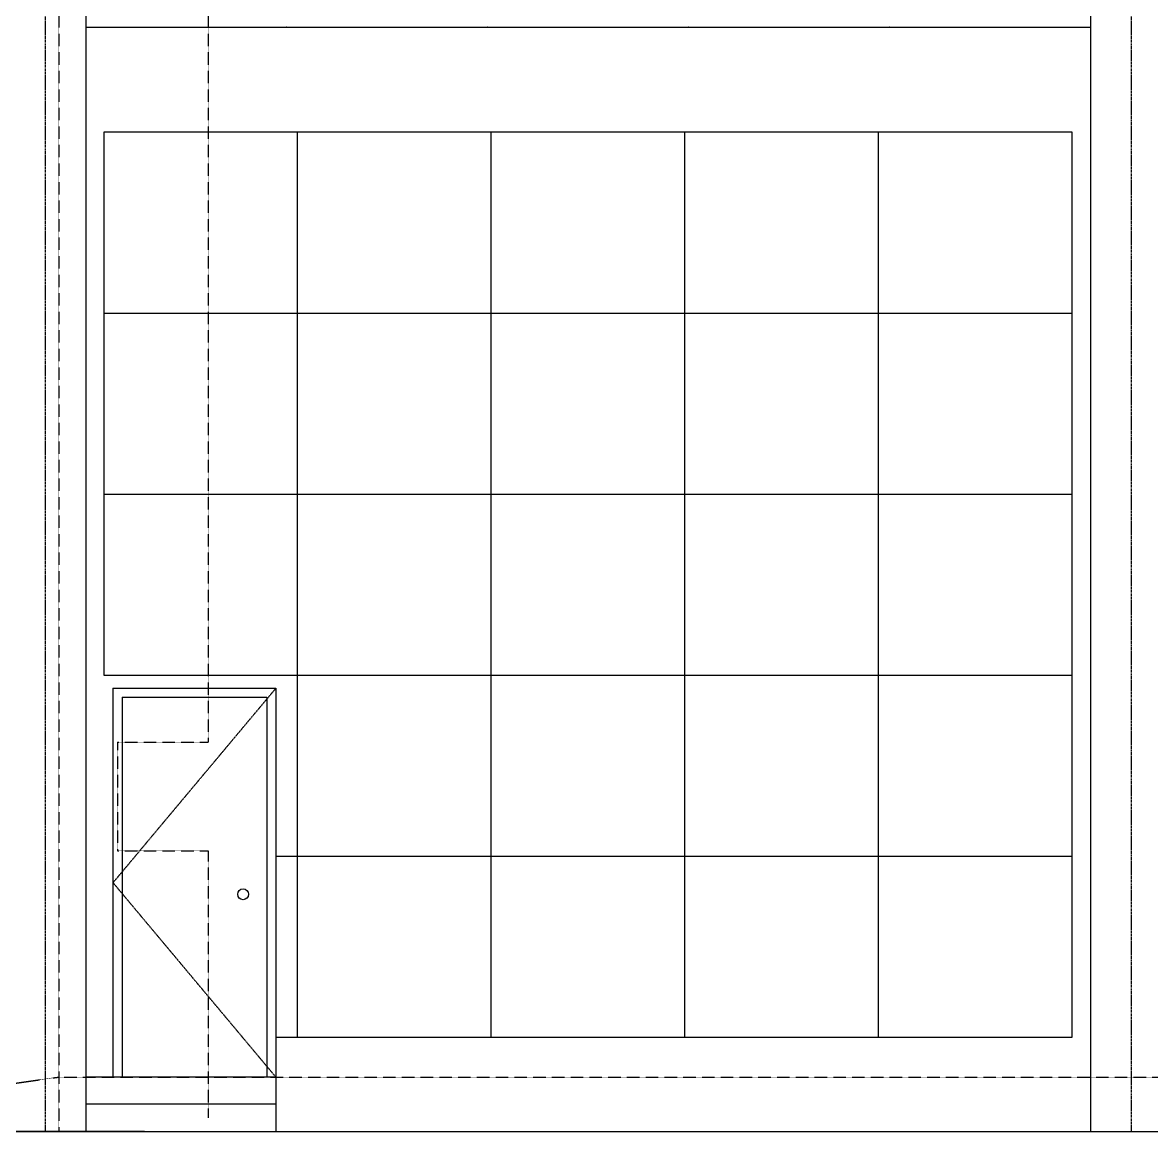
# Model space of a CAD drawing. Header units: inches. Extents: x 102027 to 175311, y -32523 to 10797.
# Drawn here: x 113662 to 119899, y -32313 to -26188 of the extents above; entities that cross this region are included whole.
import ezdxf

# ---------------------------------------------------------------- set-up
doc = ezdxf.new("R2010")
doc.units = ezdxf.units.IN
doc.header["$MEASUREMENT"] = 0
doc.linetypes.add('CENTER', pattern=[2, 1.25, -0.25, 0.25, -0.25])
doc.linetypes.add('HIDDEN', pattern=[0.375, 0.25, -0.125])
doc.layers.add('M-X-BKGD', color=8, linetype='Continuous')

msp = doc.modelspace()

# ---------------------------------------------------------------- linework, layer by layer
at = {"layer": 'M-X-BKGD', "color": 8, "linetype": 'CENTER', "ltscale": 10}
for p, q in [((113786.4, -20883.1), (113786.4, -32313.4)), ((119786.4, -20883.1), (119786.4, -32313.4))]:
    msp.add_line(p, q, dxfattribs=at)
at = {"layer": 'M-X-BKGD', "color": 8}
for p, q in [((114011.4, -22463.4), (114011.4, -32313.4)), ((119561.4, -22463.4), (119561.4, -32313.4)), ((114011.4, -26213.4), (119561.4, -26213.4)), ((115181.4, -31793.4), (115181.4, -26793.4)), ((116251.4, -31793.4), (116251.4, -26793.4)), ((117321.4, -31793.4), (117321.4, -26793.4)), ((118391.4, -31793.4), (118391.4, -26793.4)), ((114111.4, -27793.4), (119461.4, -27793.4)), ((114111.4, -28793.4), (119461.4, -28793.4)), ((114111.4, -29793.4), (119461.4, -29793.4)), ((114161.4, -29865.6), (114161.4, -32013.4)), ((114161.4, -29865.6), (115061.1, -29865.6)), ((115061.1, -29865.6), (115061.1, -32013.4)), ((114211.3, -29915.5), (114211.3, -32013.4)), ((114211.3, -29915.5), (115011.3, -29915.5)), ((115011.3, -29915.5), (115011.3, -32013.4)), ((115061.1, -30793.4), (119461.4, -30793.4)), ((115061.1, -32013.4), (114011.4, -32013.4)), ((115061.1, -32013.4), (115061.1, -32313.4)), ((115061.1, -32163.4), (114011.4, -32163.4)), ((102027.3, -32313.4), (140629.9, -32313.4)), ((114334.7, -32313.4), (102127.9, -32313.4))]:
    msp.add_line(p, q, dxfattribs=at)
at = {"layer": 'M-X-BKGD', "color": 8, "linetype": 'HIDDEN', "ltscale": 5}
for p, q in [((113861.4, -25513.4), (113861.4, -32313.4)), ((114687.2, -25963.4), (114687.2, -30163.4)), ((115061.1, -29865.6), (114161.4, -30939.5)), ((114187.2, -30163.4), (114187.2, -30763.4)), ((114187.2, -30163.4), (114687.2, -30163.4)), ((114187.2, -30763.4), (114687.2, -30763.4)), ((114687.2, -30763.4), (114687.2, -32238.4)), ((114161.4, -30939.5), (115061.1, -32013.4)), ((113561.4, -32055.6), (113861.4, -32013.4)), ((113861.4, -32013.4), (137711.4, -32013.4))]:
    msp.add_line(p, q, dxfattribs=at)
at = {"layer": 'M-X-BKGD', "color": 8}
msp.add_lwpolyline([(115061.1, -31793.4), (119461.4, -31793.4), (119461.4, -26793.4), (114111.4, -26793.4), (114111.4, -29793.4)], dxfattribs=at)
msp.add_circle((114880.4, -31003.5), 30, dxfattribs=at)
at = {"layer": 'M-X-BKGD', "color": 8, "lineweight": 0}
for p in [(115121.4, -26213.4), (116231.4, -26213.4), (117341.4, -26213.4), (118451.4, -26213.4)]:
    msp.add_point(p, dxfattribs=at)

doc.saveas('drawing.dxf')
